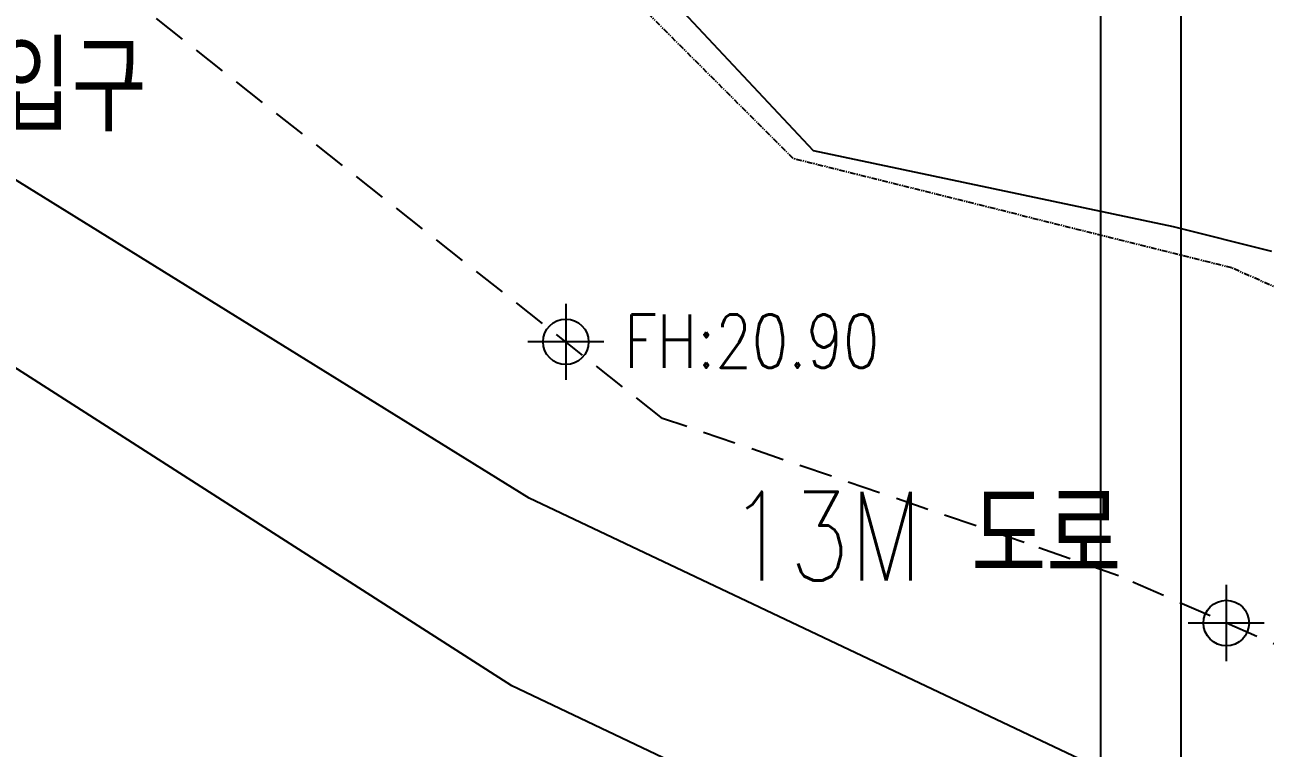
# Model space of a CAD drawing. Header units: millimetres. Extents: x 1145859089 to 1147511753, y -1047484727 to -1047247487.
# Drawn here: x 1145984443 to 1146012428, y -1047291566 to -1047275255 of the extents above; entities that cross this region are included whole.
import ezdxf
from ezdxf.enums import TextEntityAlignment as Align
from ezdxf.xclip import XClip

# ---------------------------------------------------------------- set-up
doc = ezdxf.new("R2010")
doc.units = ezdxf.units.MM
doc.header["$LTSCALE"] = 100
doc.header["$MEASUREMENT"] = 0
doc.header["$XCLIPFRAME"] = 2
doc.linetypes.add('단지배치도$0$HID', pattern=[2.3, 1.5, -0.8])
doc.linetypes.add('단지배치도$0$PHANTOM', pattern=[2.5, 1.25, -0.25, 0.25, -0.25, 0.25, -0.25])
doc.layers.get('0').update_dxf_attribs({"linetype": 'CONTINUOUS'})
for name, color, linetype in [('XREF', 135, 'CONTINUOUS'), ('단지배치도$0$S240910', 33, 'CONTINUOUS'), ('단지배치도$0$W240910', 135, 'CONTINUOUS')]:
    doc.layers.add(name, color=color, linetype=linetype)
doc.styles.add('단지배치도$0$WS1', font='romans.shx', dxfattribs={"width": 0.8, "bigfont": 'whgtxt.shx'})

# ---------------------------------------------------------------- blocks, each defined once
blk = doc.blocks.new('단지배치도$0$zw$9902')
at = {"layer": '단지배치도$0$W240910', "linetype": '단지배치도$0$HID', "ltscale": 5}
for p, q in [((60693, 87240), (17903, 121018)), ((68851, 84441), (60693, 87240)), ((70975, 83687), (68851, 84441)), ((82534, 78649), (70975, 83687))]:
    blk.add_line(p, q, dxfattribs=at)
at = {"layer": '단지배치도$0$W240910', "linetype": '단지배치도$0$PHANTOM'}
for p, q in [((63639, 93099), (53539, 103188)), ((73536, 90631), (63639, 93099)), ((84896, 85585), (73536, 90631))]:
    blk.add_line(p, q, dxfattribs=at)
at = {"layer": '단지배치도$0$W240910'}
for p, q in [((70581, 71593), (70581, 100184)), ((72392, 74054), (72392, 97198)), ((57685, 85441), (43900, 93971)), ((57289, 81207), (40437, 92002)), ((58508, 89822), (58508, 88108)), ((59365, 88965), (57650, 88965)), ((71443, 78927), (57685, 85441)), ((73410, 83483), (73410, 81768)), ((74267, 82625), (72553, 82625)), ((97690, 62074), (57289, 81207))]:
    blk.add_line(p, q, dxfattribs=at)
at = {"layer": '단지배치도$0$W240910', "ltscale": 10}
for p, q in [((64096, 93274), (60785, 96810)), ((72220, 91556), (64096, 93274)), ((74441, 91006), (72220, 91556))]:
    blk.add_line(p, q, dxfattribs=at)
at = {"layer": '단지배치도$0$W240910'}
for centre in [(58508, 88965), (73410, 82625)]:
    blk.add_circle(centre, 514, dxfattribs=at)
at = {"layer": '단지배치도$0$S240910', "style": '단지배치도$0$WS1', "width": 0.8}
for s, p in [('보행자출입구', (43970, 93713)), ('13M 도로', (66609, 83585))]:
    blk.add_text(s, height=2000, dxfattribs=at).set_placement(p, align=Align.CENTER)
blk.add_text('FH:20.90', height=1200, dxfattribs=at).set_placement((59825, 88383))
blk = doc.blocks.new('단지배치도')
blk.add_blockref('단지배치도$0$zw$9902', (141034, 142437))

msp = doc.modelspace()

# ---------------------------------------------------------------- block references
at = {"layer": 'XREF'}
ref = msp.add_blockref('단지배치도', (1145797106.633357, -1047513806.462535), dxfattribs=at)
XClip(ref).set_block_clipping_path([(72982.4064819524, 34919.7593965302), (360382.4067475507, 255319.7593436702)])

doc.saveas('drawing.dxf')
